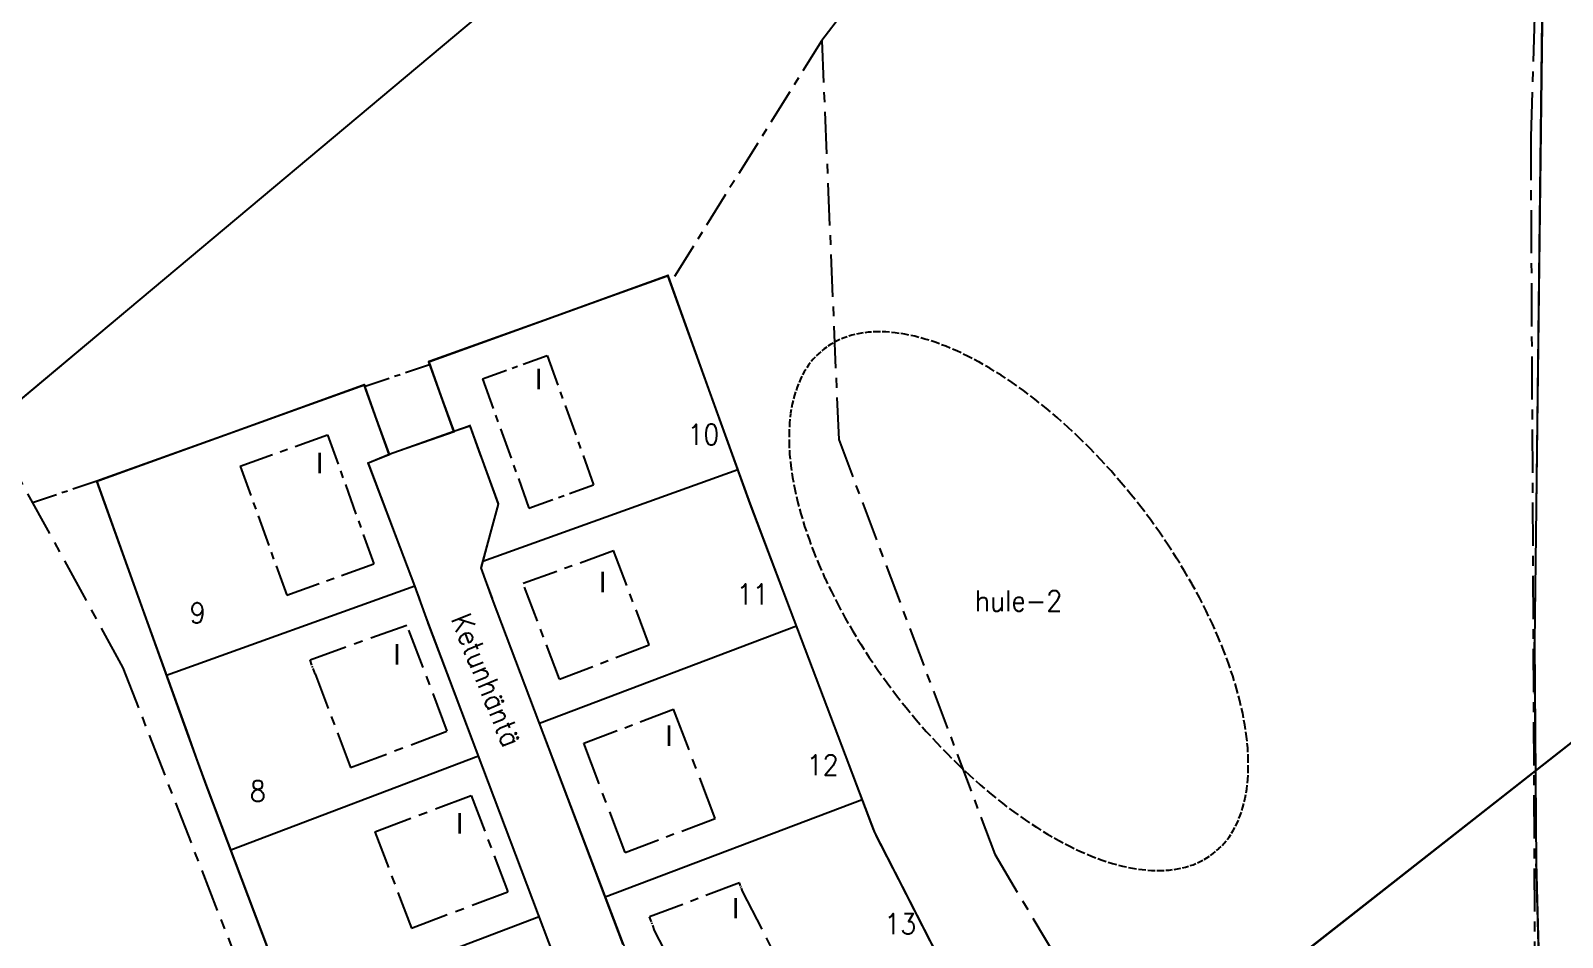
# Model space of a CAD drawing. Header units: metres. Extents: x 25522641 to 25524241, y 6685102 to 6686476.
# Drawn here: x 25523242.1 to 25523465.1, y 6685825.1 to 6685957.1 of the extents above; entities that cross this region are included whole.
import ezdxf

# ---------------------------------------------------------------- set-up
doc = ezdxf.new("R2010")
doc.units = ezdxf.units.M
for name, pattern in [('CENTER', [11, 6.5, -1.5, 1.5, -1.5]), ('DASHED', [7.5, 5, -2.5]), ('DIVIDE2', [6.25, 2.5, -1.25, 0, -1.25, 0, -1.25])]:
    doc.linetypes.add(name, pattern=pattern)
for name, color, linetype in [('D-ALUE-REUNAVIIVA', 7, 'Continuous'), ('D-RAJA-ALUE-KORTTELI', 7, 'Continuous'), ('D-RAJA-K-MAARAYS-R-ALA', 7, 'Continuous'), ('D-RAJA-TONTTI', 7, 'Continuous'), ('D-TEKSTI-025', 7, 'Continuous'), ('D-VARITYS-ALUE_M', 7, 'Continuous'), ('D-VARITYS-ALUE_R', 7, 'Continuous'), ('D-VARITYS-ALUE_V', 7, 'Continuous')]:
    doc.layers.add(name, color=color, linetype=linetype)
doc.layers.get('0').off()
doc.styles.add('ROMANS', font='ROMANS.shx', dxfattribs={"width": 0.9})
doc.styles.get("Standard").update_dxf_attribs({"font": 'arial.ttf'})

# ---------------------------------------------------------------- blocks, each defined once
blk = doc.blocks.new('0320000')
at = {"color": 0, "linetype": 'Continuous'}
blk.add_lwpolyline([(0, 0, 0.226827), (3, 3), (4, 0), (5, 3), (6, 0), (7, 3, 0.226827), (10, 0)], format="xyb", dxfattribs=at)
blk = doc.blocks.new('8031308335775')
at = {"color": 3, "linetype": 'Continuous', "xscale": 0.001000261808499225, "yscale": 0.001, "zscale": 0.001000261808499225, "rotation": 219.962830192358}
for p in [(0, 0), (-7.67, -6.42), (-15.33, -12.85), (-23, -19.27), (-30.67, -25.7), (-38.33, -32.12), (-46, -38.55), (-53.67, -44.97), (-61.33, -51.4), (-69, -57.82), (-76.67, -64.25), (-84.33, -70.67), (-92, -77.1), (-99.67, -83.52), (-107.33, -89.94), (-115, -96.37), (-122.67, -102.79), (-130.33, -109.22), (-138, -115.64), (-145.67, -122.07)]:
    blk.add_blockref('0320000', p, dxfattribs=at)
blk = doc.blocks.new('8031308335967')
at = {"color": 3, "linetype": 'Continuous', "xscale": 0.001087966111667758, "yscale": 0.001, "zscale": 0.001087966111667758, "rotation": 110.7452579852032}
for p in [(-15.41, 40.7), (-11.56, 30.52), (-7.71, 20.35), (-3.85, 10.17), (0, 0)]:
    blk.add_blockref('0320000', p, dxfattribs=at)
blk = doc.blocks.new('8031308335977')
at = {"color": 3, "linetype": 'Continuous', "xscale": 0.0008082964344804759, "yscale": 0.001, "zscale": 0.0008082964344804759, "rotation": 109.7958416890111}
blk.add_blockref('0320000', (0, 0), dxfattribs=at)
blk = doc.blocks.new('8031308335988')
at = {"color": 3, "linetype": 'Continuous', "xscale": 0.0009726490576973079, "yscale": 0.001, "zscale": 0.0009726490576973079, "rotation": 109.7958400050742}
for p in [(-9.88, 27.46), (-6.59, 18.3), (-3.29, 9.15), (0, 0)]:
    blk.add_blockref('0320000', p, dxfattribs=at)
blk = doc.blocks.new('8031308335999')
at = {"color": 3, "linetype": 'Continuous', "xscale": 0.001034574804560467, "yscale": 0.001, "zscale": 0.001034574804560467, "rotation": 19.79583801568025}
for p in [(29.2, 10.51), (19.47, 7.01), (9.73, 3.5), (0, 0)]:
    blk.add_blockref('0320000', p, dxfattribs=at)
blk = doc.blocks.new('8031308340010')
at = {"color": 3, "linetype": 'Continuous', "xscale": 0.001076103736775978, "yscale": 0.001, "zscale": 0.001076103736775978, "rotation": 289.7958378434781}
blk.add_blockref('0320000', (0, 0), dxfattribs=at)
blk = doc.blocks.new('8031308340019')
at = {"color": 3, "linetype": 'Continuous', "xscale": 0.000999939268125997, "yscale": 0.001, "zscale": 0.000999939268125997, "rotation": 19.50064553154056}
blk.add_blockref('0320000', (0, 0), dxfattribs=at)
blk = doc.blocks.new('8031308340028')
at = {"color": 3, "linetype": 'Continuous', "xscale": 0.001081255469202586, "yscale": 0.001, "zscale": 0.001081255469202586, "rotation": 109.7958375418414}
blk.add_blockref('0320000', (0, 0), dxfattribs=at)
blk = doc.blocks.new('8031308340039')
at = {"color": 3, "linetype": 'Continuous', "xscale": 0.000924931524762184, "yscale": 0.001, "zscale": 0.000924931524762184, "rotation": 19.79583664595298}
for p in [(26.11, 9.4), (17.41, 6.26), (8.7, 3.13), (0, 0)]:
    blk.add_blockref('0320000', p, dxfattribs=at)
blk = doc.blocks.new('8031308340052')
at = {"color": 3, "linetype": 'Continuous', "xscale": 0.000883195220160278, "yscale": 0.001, "zscale": 0.000883195220160278, "rotation": 289.7958374048393}
for p in [(0, 0), (2.99, -8.31), (5.98, -16.62), (8.97, -24.93)]:
    blk.add_blockref('0320000', p, dxfattribs=at)
blk = doc.blocks.new('8031308340065')
at = {"color": 3, "linetype": 'Continuous', "xscale": 0.001023576564178393, "yscale": 0.001, "zscale": 0.001023576564178393, "rotation": 290.7452545607102}
for p in [(0, 0), (3.63, -9.57), (7.25, -19.14), (10.88, -28.72), (14.5, -38.29)]:
    blk.add_blockref('0320000', p, dxfattribs=at)
blk = doc.blocks.new('8031308340077')
at = {"color": 3, "linetype": 'Continuous', "xscale": 0.00093468958239622, "yscale": 0.001, "zscale": 0.00093468958239622, "rotation": 297.1681202156844}
for p in [(0, 0), (4.27, -8.32), (8.54, -16.63), (12.8, -24.95), (17.07, -33.26), (21.34, -41.58)]:
    blk.add_blockref('0320000', p, dxfattribs=at)
blk = doc.blocks.new('8031308340175')
at = {"color": 3, "linetype": 'Continuous', "xscale": 0.001013117083544443, "yscale": 0.001, "zscale": 0.001013117083544443, "rotation": 91.5468371384376}
for p in [(-1.91, 70.89), (-1.64, 60.76), (-1.37, 50.64), (-1.09, 40.51), (-0.82, 30.38), (-0.55, 20.25), (-0.27, 10.13), (0, 0)]:
    blk.add_blockref('0320000', p, dxfattribs=at)
blk = doc.blocks.new('8031308340185')
at = {"color": 3, "linetype": 'Continuous', "xscale": 0.001077142866752834, "yscale": 0.001, "zscale": 0.001077142866752834, "rotation": 90.45800159848437}
for p in [(-0.17, 21.54), (-0.09, 10.77), (0, 0)]:
    blk.add_blockref('0320000', p, dxfattribs=at)
blk = doc.blocks.new('8031308340203')
at = {"color": 3, "linetype": 'Continuous', "xscale": 0.000950928940069975, "yscale": 0.001, "zscale": 0.000950928940069975, "rotation": 89.29461511012519}
for p in [(1.05, 85.58), (0.94, 76.07), (0.82, 66.56), (0.7, 57.05), (0.59, 47.54), (0.47, 38.03), (0.35, 28.53), (0.23, 19.02), (0.12, 9.51), (0, 0)]:
    blk.add_blockref('0320000', p, dxfattribs=at)

msp = doc.modelspace()

# ---------------------------------------------------------------- linework, layer by layer
at = {"layer": 'D-RAJA-ALUE-KORTTELI', "color": 7, "linetype": 'Continuous'}
for p, q in [((25523189.54, 6685860.62), (25523342.87, 6685989.11)), ((25523462.2, 6685963.2), (25523461.03, 6685868.11)), ((25523300.06, 6685908.94), (25523334.87, 6685921.47)), ((25523346.84, 6685888.23), (25523334.87, 6685921.47)), ((25523303.72, 6685898.77), (25523300.06, 6685908.94)), ((25523251.72, 6685891.54), (25523290.65, 6685905.56)), ((25523294.3, 6685895.43), (25523290.65, 6685905.56)), ((25523306.08, 6685899.62), (25523303.72, 6685898.77)), ((25523310.19, 6685888.19), (25523306.08, 6685899.62)), ((25523303.72, 6685898.77), (25523294.3, 6685895.43)), ((25523291.21, 6685894.22), (25523294.3, 6685895.43)), ((25523298.03, 6685876.33), (25523291.21, 6685894.22)), ((25523264.89, 6685854.94), (25523251.72, 6685891.54)), ((25523307.67, 6685878.94), (25523310.19, 6685888.19)), ((25523364.97, 6685840.37), (25523346.84, 6685888.23)), ((25523309.32, 6685874.38), (25523307.67, 6685878.94)), ((25523299.94, 6685870.91), (25523298.03, 6685876.33)), ((25523328.36, 6685824.11), (25523309.32, 6685874.38)), ((25523319.2, 6685820.04), (25523299.94, 6685870.91)), ((25523461.03, 6685868.11), (25523461.29, 6685835.8)), ((25523267.63, 6685847.33), (25523264.89, 6685854.94)), ((25523286.9, 6685796.46), (25523267.63, 6685847.33)), ((25523390.57, 6685790.48), (25523364.97, 6685840.37)), ((25523461.29, 6685835.8), (25523463.47, 6685754.78))]:
    msp.add_line(p, q, dxfattribs=at)
at = {"layer": 'D-RAJA-K-MAARAYS-R-ALA', "color": 2, "linetype": 'CENTER', "ltscale": 0.999961}
msp.add_line((25523460.53, 6685941.67), (25523464.75, 6686069.09), dxfattribs=at)
at = {"layer": 'D-RAJA-K-MAARAYS-R-ALA', "color": 2, "linetype": 'CENTER', "ltscale": 0.775816}
msp.add_line((25523376.05, 6685979.93), (25523357.27, 6685955.72), dxfattribs=at)
at = {"layer": 'D-RAJA-K-MAARAYS-R-ALA', "color": 2, "linetype": 'CENTER', "ltscale": 0.802009}
msp.add_line((25523357.27, 6685955.72), (25523335.84, 6685921.35), dxfattribs=at)
at = {"layer": 'D-RAJA-K-MAARAYS-R-ALA', "color": 2, "linetype": 'CENTER', "ltscale": 0.94603}
msp.add_line((25523357.27, 6685955.72), (25523359.73, 6685897.59), dxfattribs=at)
at = {"layer": 'D-RAJA-K-MAARAYS-R-ALA', "color": 2, "linetype": 'CENTER', "ltscale": 0.968209}
msp.add_line((25523461.19, 6685807.57), (25523460.53, 6685941.67), dxfattribs=at)
at = {"layer": 'D-RAJA-K-MAARAYS-R-ALA', "color": 2, "linetype": 'DASHED', "ltscale": 0.094902}
msp.add_line((25523362.8, 6685913.05), (25523361.64, 6685912.79), dxfattribs=at)
at = {"layer": 'D-RAJA-K-MAARAYS-R-ALA', "color": 2, "linetype": 'DASHED', "ltscale": 0.097948}
msp.add_line((25523364.01, 6685913.22), (25523362.8, 6685913.05), dxfattribs=at)
at = {"layer": 'D-RAJA-K-MAARAYS-R-ALA', "color": 2, "linetype": 'DASHED', "ltscale": 0.101427}
msp.add_line((25523365.28, 6685913.29), (25523364.01, 6685913.22), dxfattribs=at)
at = {"layer": 'D-RAJA-K-MAARAYS-R-ALA', "color": 2, "linetype": 'DASHED', "ltscale": 0.10525}
msp.add_line((25523366.59, 6685913.27), (25523365.28, 6685913.29), dxfattribs=at)
at = {"layer": 'D-RAJA-K-MAARAYS-R-ALA', "color": 2, "linetype": 'DASHED', "ltscale": 0.109346}
msp.add_line((25523367.95, 6685913.15), (25523366.59, 6685913.27), dxfattribs=at)
at = {"layer": 'D-RAJA-K-MAARAYS-R-ALA', "color": 2, "linetype": 'DASHED', "ltscale": 0.113657}
msp.add_line((25523369.36, 6685912.94), (25523367.95, 6685913.15), dxfattribs=at)
at = {"layer": 'D-RAJA-K-MAARAYS-R-ALA', "color": 2, "linetype": 'DASHED', "ltscale": 0.088274}
msp.add_line((25523357.62, 6685910.82), (25523356.78, 6685910.1), dxfattribs=at)
at = {"layer": 'D-RAJA-K-MAARAYS-R-ALA', "color": 2, "linetype": 'DASHED', "ltscale": 0.088295}
msp.add_line((25523358.53, 6685911.45), (25523357.62, 6685910.82), dxfattribs=at)
at = {"layer": 'D-RAJA-K-MAARAYS-R-ALA', "color": 2, "linetype": 'DASHED', "ltscale": 0.089013}
msp.add_line((25523359.5, 6685911.98), (25523358.53, 6685911.45), dxfattribs=at)
at = {"layer": 'D-RAJA-K-MAARAYS-R-ALA', "color": 2, "linetype": 'DASHED', "ltscale": 0.090382}
msp.add_line((25523360.54, 6685912.43), (25523359.5, 6685911.98), dxfattribs=at)
at = {"layer": 'D-RAJA-K-MAARAYS-R-ALA', "color": 2, "linetype": 'DASHED', "ltscale": 0.092363}
msp.add_line((25523361.64, 6685912.79), (25523360.54, 6685912.43), dxfattribs=at)
at = {"layer": 'D-RAJA-K-MAARAYS-R-ALA', "color": 2, "linetype": 'DASHED', "ltscale": 0.118133}
msp.add_line((25523370.8, 6685912.64), (25523369.36, 6685912.94), dxfattribs=at)
at = {"layer": 'D-RAJA-K-MAARAYS-R-ALA', "color": 2, "linetype": 'DASHED', "ltscale": 0.122712}
msp.add_line((25523372.29, 6685912.24), (25523370.8, 6685912.64), dxfattribs=at)
at = {"layer": 'D-RAJA-K-MAARAYS-R-ALA', "color": 2, "linetype": 'DASHED', "ltscale": 0.127313}
msp.add_line((25523373.8, 6685911.76), (25523372.29, 6685912.24), dxfattribs=at)
at = {"layer": 'D-RAJA-K-MAARAYS-R-ALA', "color": 2, "linetype": 'DASHED', "ltscale": 0.1319}
msp.add_line((25523375.34, 6685911.18), (25523373.8, 6685911.76), dxfattribs=at)
at = {"layer": 'D-RAJA-K-MAARAYS-R-ALA', "color": 2, "linetype": 'DASHED', "ltscale": 0.136441}
msp.add_line((25523376.91, 6685910.51), (25523375.34, 6685911.18), dxfattribs=at)
at = {"layer": 'D-RAJA-K-MAARAYS-R-ALA', "color": 2, "linetype": 'CENTER', "ltscale": 0.571386}
for p, q in [((25523307.87, 6685906.44), (25523317.28, 6685909.83)), ((25523314.64, 6685887.62), (25523324.05, 6685891.01))]:
    msp.add_line(p, q, dxfattribs=at)
at = {"layer": 'D-RAJA-K-MAARAYS-R-ALA', "color": 2, "linetype": 'CENTER', "ltscale": 0.701702}
for p, q in [((25523317.28, 6685909.83), (25523324.05, 6685891.01)), ((25523307.87, 6685906.44), (25523314.64, 6685887.62)), ((25523285.29, 6685898.31), (25523292.06, 6685879.5)), ((25523272.59, 6685893.74), (25523279.36, 6685874.93))]:
    msp.add_line(p, q, dxfattribs=at)
at = {"layer": 'D-RAJA-K-MAARAYS-R-ALA', "color": 2, "linetype": 'DASHED', "ltscale": 0.09039}
msp.add_line((25523356.02, 6685909.3), (25523355.32, 6685908.41), dxfattribs=at)
at = {"layer": 'D-RAJA-K-MAARAYS-R-ALA', "color": 2, "linetype": 'DASHED', "ltscale": 0.089044}
msp.add_line((25523356.78, 6685910.1), (25523356.02, 6685909.3), dxfattribs=at)
at = {"layer": 'D-RAJA-K-MAARAYS-R-ALA', "color": 2, "linetype": 'DASHED', "ltscale": 0.14091}
msp.add_line((25523378.5, 6685909.75), (25523376.91, 6685910.51), dxfattribs=at)
at = {"layer": 'D-RAJA-K-MAARAYS-R-ALA', "color": 2, "linetype": 'DASHED', "ltscale": 0.145283}
msp.add_line((25523380.11, 6685908.91), (25523378.5, 6685909.75), dxfattribs=at)
at = {"layer": 'D-RAJA-K-MAARAYS-R-ALA', "color": 2, "linetype": 'DASHED', "ltscale": 0.149507}
msp.add_line((25523381.74, 6685907.98), (25523380.11, 6685908.91), dxfattribs=at)
at = {"layer": 'D-RAJA-K-MAARAYS-R-ALA', "color": 2, "linetype": 'CENTER', "ltscale": 0.563538}
for p, q in [((25523300.15, 6685908.48), (25523290.8, 6685905.33)), ((25523251.72, 6685891.54), (25523242.37, 6685888.4))]:
    msp.add_line(p, q, dxfattribs=at)
at = {"layer": 'D-RAJA-K-MAARAYS-R-ALA', "color": 2, "linetype": 'DASHED', "ltscale": 0.097953}
msp.add_line((25523354.15, 6685906.38), (25523353.68, 6685905.25), dxfattribs=at)
at = {"layer": 'D-RAJA-K-MAARAYS-R-ALA', "color": 2, "linetype": 'DASHED', "ltscale": 0.09491}
msp.add_line((25523354.7, 6685907.44), (25523354.15, 6685906.38), dxfattribs=at)
at = {"layer": 'D-RAJA-K-MAARAYS-R-ALA', "color": 2, "linetype": 'DASHED', "ltscale": 0.092339}
msp.add_line((25523355.32, 6685908.41), (25523354.7, 6685907.44), dxfattribs=at)
at = {"layer": 'D-RAJA-K-MAARAYS-R-ALA', "color": 2, "linetype": 'DASHED', "ltscale": 0.153538}
msp.add_line((25523383.37, 6685906.98), (25523381.74, 6685907.98), dxfattribs=at)
at = {"layer": 'D-RAJA-K-MAARAYS-R-ALA', "color": 2, "linetype": 'DASHED', "ltscale": 0.157359}
msp.add_line((25523385.01, 6685905.89), (25523383.37, 6685906.98), dxfattribs=at)
at = {"layer": 'D-RAJA-K-MAARAYS-R-ALA', "color": 2, "linetype": 'DASHED', "ltscale": 0.101415}
msp.add_line((25523353.68, 6685905.25), (25523353.28, 6685904.05), dxfattribs=at)
at = {"layer": 'D-RAJA-K-MAARAYS-R-ALA', "color": 2, "linetype": 'DASHED', "ltscale": 0.16096}
msp.add_line((25523386.65, 6685904.73), (25523385.01, 6685905.89), dxfattribs=at)
at = {"layer": 'D-RAJA-K-MAARAYS-R-ALA', "color": 2, "linetype": 'DASHED', "ltscale": 0.164329}
msp.add_line((25523388.29, 6685903.49), (25523386.65, 6685904.73), dxfattribs=at)
at = {"layer": 'D-RAJA-K-MAARAYS-R-ALA', "color": 2, "linetype": 'DASHED', "ltscale": 0.109354}
msp.add_line((25523352.97, 6685902.77), (25523352.73, 6685901.42), dxfattribs=at)
at = {"layer": 'D-RAJA-K-MAARAYS-R-ALA', "color": 2, "linetype": 'DASHED', "ltscale": 0.105249}
msp.add_line((25523353.28, 6685904.05), (25523352.97, 6685902.77), dxfattribs=at)
at = {"layer": 'D-RAJA-K-MAARAYS-R-ALA', "color": 2, "linetype": 'DASHED', "ltscale": 0.167468}
msp.add_line((25523389.92, 6685902.18), (25523388.29, 6685903.49), dxfattribs=at)
at = {"layer": 'D-RAJA-K-MAARAYS-R-ALA', "color": 2, "linetype": 'DASHED', "ltscale": 0.170337}
msp.add_line((25523391.55, 6685900.8), (25523389.92, 6685902.18), dxfattribs=at)
at = {"layer": 'D-RAJA-K-MAARAYS-R-ALA', "color": 2, "linetype": 'DASHED'}
msp.add_line((25523310.19, 6685888.19), (25523306.08, 6685899.62), dxfattribs=at)
at = {"layer": 'D-RAJA-K-MAARAYS-R-ALA', "color": 2, "linetype": 'DASHED', "ltscale": 0.118148}
msp.add_line((25523352.58, 6685900.01), (25523352.5, 6685898.54), dxfattribs=at)
at = {"layer": 'D-RAJA-K-MAARAYS-R-ALA', "color": 2, "linetype": 'DASHED', "ltscale": 0.113672}
msp.add_line((25523352.73, 6685901.42), (25523352.58, 6685900.01), dxfattribs=at)
at = {"layer": 'D-RAJA-K-MAARAYS-R-ALA', "color": 2, "linetype": 'DASHED', "ltscale": 0.172906}
msp.add_line((25523393.16, 6685899.36), (25523391.55, 6685900.8), dxfattribs=at)
at = {"layer": 'D-RAJA-K-MAARAYS-R-ALA', "color": 2, "linetype": 'CENTER', "ltscale": 1.013482}
msp.add_line((25523236.29, 6685899.49), (25523255.52, 6685864.38), dxfattribs=at)
at = {"layer": 'D-RAJA-K-MAARAYS-R-ALA', "color": 2, "linetype": 'CENTER', "ltscale": 0.771372}
msp.add_line((25523272.59, 6685893.74), (25523285.29, 6685898.31), dxfattribs=at)
at = {"layer": 'D-RAJA-K-MAARAYS-R-ALA', "color": 2, "linetype": 'DASHED', "ltscale": 0.122706}
msp.add_line((25523352.5, 6685898.54), (25523352.51, 6685897), dxfattribs=at)
at = {"layer": 'D-RAJA-K-MAARAYS-R-ALA', "color": 2, "linetype": 'CENTER', "ltscale": 0.889597}
msp.add_line((25523359.73, 6685897.59), (25523382.46, 6685837.24), dxfattribs=at)
at = {"layer": 'D-RAJA-K-MAARAYS-R-ALA', "color": 2, "linetype": 'DASHED', "ltscale": 0.175169}
for p, q in [((25523394.75, 6685897.86), (25523393.16, 6685899.36)), ((25523412.24, 6685874.6), (25523411.19, 6685876.53))]:
    msp.add_line(p, q, dxfattribs=at)
at = {"layer": 'D-RAJA-K-MAARAYS-R-ALA', "color": 2, "linetype": 'DASHED', "ltscale": 0.177122}
msp.add_line((25523396.33, 6685896.3), (25523394.75, 6685897.86), dxfattribs=at)
at = {"layer": 'D-RAJA-K-MAARAYS-R-ALA', "color": 2, "linetype": 'DASHED', "ltscale": 0.127297}
msp.add_line((25523352.51, 6685897), (25523352.59, 6685895.41), dxfattribs=at)
at = {"layer": 'D-RAJA-K-MAARAYS-R-ALA', "color": 2, "linetype": 'DASHED', "ltscale": 0.131886}
msp.add_line((25523352.59, 6685895.41), (25523352.76, 6685893.77), dxfattribs=at)
at = {"layer": 'D-RAJA-K-MAARAYS-R-ALA', "color": 2, "linetype": 'DASHED', "ltscale": 0.178765}
msp.add_line((25523397.87, 6685894.69), (25523396.33, 6685896.3), dxfattribs=at)
at = {"layer": 'D-RAJA-K-MAARAYS-R-ALA', "color": 2, "linetype": 'DASHED', "ltscale": 0.136445}
msp.add_line((25523352.76, 6685893.77), (25523353, 6685892.09), dxfattribs=at)
at = {"layer": 'D-RAJA-K-MAARAYS-R-ALA', "color": 2, "linetype": 'DASHED', "ltscale": 0.180101}
msp.add_line((25523399.39, 6685893.03), (25523397.87, 6685894.69), dxfattribs=at)
at = {"layer": 'D-RAJA-K-MAARAYS-R-ALA', "color": 2, "linetype": 'DASHED', "ltscale": 0.181107}
msp.add_line((25523400.88, 6685891.32), (25523399.39, 6685893.03), dxfattribs=at)
at = {"layer": 'D-RAJA-K-MAARAYS-R-ALA', "color": 2, "linetype": 'DASHED', "ltscale": 0.140938}
msp.add_line((25523353, 6685892.09), (25523353.33, 6685890.36), dxfattribs=at)
at = {"layer": 'D-RAJA-K-MAARAYS-R-ALA', "color": 2, "linetype": 'DASHED', "ltscale": 0.18178}
msp.add_line((25523402.33, 6685889.57), (25523400.88, 6685891.32), dxfattribs=at)
at = {"layer": 'D-RAJA-K-MAARAYS-R-ALA', "color": 2, "linetype": 'DASHED', "ltscale": 0.145301}
msp.add_line((25523353.33, 6685890.36), (25523353.73, 6685888.58), dxfattribs=at)
at = {"layer": 'D-RAJA-K-MAARAYS-R-ALA', "color": 2, "linetype": 'DASHED', "ltscale": 0.149499}
msp.add_line((25523353.73, 6685888.58), (25523354.22, 6685886.78), dxfattribs=at)
at = {"layer": 'D-RAJA-K-MAARAYS-R-ALA', "color": 2, "linetype": 'DASHED', "ltscale": 0.182117}
msp.add_line((25523403.74, 6685887.79), (25523402.33, 6685889.57), dxfattribs=at)
at = {"layer": 'D-RAJA-K-MAARAYS-R-ALA', "color": 2, "linetype": 'DASHED', "ltscale": 0.153516}
msp.add_line((25523354.22, 6685886.78), (25523354.77, 6685884.94), dxfattribs=at)
at = {"layer": 'D-RAJA-K-MAARAYS-R-ALA', "color": 2, "linetype": 'DASHED', "ltscale": 0.182118}
msp.add_line((25523405.11, 6685885.97), (25523403.74, 6685887.79), dxfattribs=at)
at = {"layer": 'D-RAJA-K-MAARAYS-R-ALA', "color": 2, "linetype": 'DASHED', "ltscale": 0.157338}
msp.add_line((25523354.77, 6685884.94), (25523355.41, 6685883.08), dxfattribs=at)
at = {"layer": 'D-RAJA-K-MAARAYS-R-ALA', "color": 2, "linetype": 'DASHED', "ltscale": 0.18177}
msp.add_line((25523406.43, 6685884.12), (25523405.11, 6685885.97), dxfattribs=at)
at = {"layer": 'D-RAJA-K-MAARAYS-R-ALA', "color": 2, "linetype": 'DASHED', "ltscale": 0.181093}
msp.add_line((25523407.7, 6685882.25), (25523406.43, 6685884.12), dxfattribs=at)
at = {"layer": 'D-RAJA-K-MAARAYS-R-ALA', "color": 2, "linetype": 'DASHED', "ltscale": 0.160959}
msp.add_line((25523355.41, 6685883.08), (25523356.11, 6685881.2), dxfattribs=at)
at = {"layer": 'D-RAJA-K-MAARAYS-R-ALA', "color": 2, "linetype": 'DASHED', "ltscale": 0.180094}
msp.add_line((25523408.92, 6685880.35), (25523407.7, 6685882.25), dxfattribs=at)
at = {"layer": 'D-RAJA-K-MAARAYS-R-ALA', "color": 2, "linetype": 'CENTER', "ltscale": 0.799463}
msp.add_line((25523313.8, 6685876.69), (25523326.96, 6685881.43), dxfattribs=at)
at = {"layer": 'D-RAJA-K-MAARAYS-R-ALA', "color": 2, "linetype": 'CENTER', "ltscale": 0.839245}
msp.add_line((25523332.16, 6685867.7), (25523326.96, 6685881.43), dxfattribs=at)
at = {"layer": 'D-RAJA-K-MAARAYS-R-ALA', "color": 2, "linetype": 'DASHED', "ltscale": 0.16436}
msp.add_line((25523356.11, 6685881.2), (25523356.89, 6685879.3), dxfattribs=at)
at = {"layer": 'D-RAJA-K-MAARAYS-R-ALA', "color": 2, "linetype": 'DASHED', "ltscale": 0.178774}
msp.add_line((25523410.08, 6685878.45), (25523408.92, 6685880.35), dxfattribs=at)
at = {"layer": 'D-RAJA-K-MAARAYS-R-ALA', "color": 2, "linetype": 'CENTER', "ltscale": 0.771371}
msp.add_line((25523279.36, 6685874.93), (25523292.06, 6685879.5), dxfattribs=at)
at = {"layer": 'D-RAJA-K-MAARAYS-R-ALA', "color": 2, "linetype": 'DASHED', "ltscale": 0.167489}
msp.add_line((25523356.89, 6685879.3), (25523357.74, 6685877.38), dxfattribs=at)
at = {"layer": 'D-RAJA-K-MAARAYS-R-ALA', "color": 2, "linetype": 'DASHED', "ltscale": 0.170334}
msp.add_line((25523357.74, 6685877.38), (25523358.66, 6685875.46), dxfattribs=at)
at = {"layer": 'D-RAJA-K-MAARAYS-R-ALA', "color": 2, "linetype": 'DASHED', "ltscale": 0.177135}
msp.add_line((25523411.19, 6685876.53), (25523410.08, 6685878.45), dxfattribs=at)
at = {"layer": 'D-RAJA-K-MAARAYS-R-ALA', "color": 2, "linetype": 'CENTER', "ltscale": 0.817047}
msp.add_line((25523319.07, 6685862.74), (25523314.01, 6685876.11), dxfattribs=at)
at = {"layer": 'D-RAJA-K-MAARAYS-R-ALA', "color": 2, "linetype": 'DASHED', "ltscale": 0.172889}
msp.add_line((25523358.66, 6685875.46), (25523359.64, 6685873.53), dxfattribs=at)
at = {"layer": 'D-RAJA-K-MAARAYS-R-ALA', "color": 2, "linetype": 'DASHED', "ltscale": 0.175149}
msp.add_line((25523359.64, 6685873.53), (25523360.68, 6685871.61), dxfattribs=at)
at = {"layer": 'D-RAJA-K-MAARAYS-R-ALA', "color": 2, "linetype": 'DASHED', "ltscale": 0.172879}
msp.add_line((25523413.22, 6685872.68), (25523412.24, 6685874.6), dxfattribs=at)
at = {"layer": 'D-RAJA-K-MAARAYS-R-ALA', "color": 2, "linetype": 'DASHED', "ltscale": 0.17712}
msp.add_line((25523360.68, 6685871.61), (25523361.79, 6685869.69), dxfattribs=at)
at = {"layer": 'D-RAJA-K-MAARAYS-R-ALA', "color": 2, "linetype": 'DASHED', "ltscale": 0.170308}
msp.add_line((25523414.14, 6685870.76), (25523413.22, 6685872.68), dxfattribs=at)
at = {"layer": 'D-RAJA-K-MAARAYS-R-ALA', "color": 2, "linetype": 'DASHED', "ltscale": 0.167464}
msp.add_line((25523414.98, 6685868.84), (25523414.14, 6685870.76), dxfattribs=at)
at = {"layer": 'D-RAJA-K-MAARAYS-R-ALA', "color": 2, "linetype": 'CENTER', "ltscale": 0.856202}
msp.add_line((25523282.76, 6685865.52), (25523296.86, 6685870.6), dxfattribs=at)
at = {"layer": 'D-RAJA-K-MAARAYS-R-ALA', "color": 2, "linetype": 'CENTER', "ltscale": 0.899645}
msp.add_line((25523297.12, 6685869.87), (25523302.7, 6685855.15), dxfattribs=at)
at = {"layer": 'D-RAJA-K-MAARAYS-R-ALA', "color": 2, "linetype": 'DASHED', "ltscale": 0.178779}
msp.add_line((25523361.79, 6685869.69), (25523362.95, 6685867.79), dxfattribs=at)
at = {"layer": 'D-RAJA-K-MAARAYS-R-ALA', "color": 2, "linetype": 'DASHED', "ltscale": 0.164351}
msp.add_line((25523415.76, 6685866.94), (25523414.98, 6685868.84), dxfattribs=at)
at = {"layer": 'D-RAJA-K-MAARAYS-R-ALA', "color": 2, "linetype": 'CENTER', "ltscale": 0.799941}
for p, q in [((25523319.07, 6685862.74), (25523332.16, 6685867.7)), ((25523322.61, 6685853.39), (25523335.7, 6685858.34)), ((25523328.64, 6685837.49), (25523341.73, 6685842.44)), ((25523332.18, 6685828.14), (25523345.27, 6685833.09))]:
    msp.add_line(p, q, dxfattribs=at)
at = {"layer": 'D-RAJA-K-MAARAYS-R-ALA', "color": 2, "linetype": 'DASHED', "ltscale": 0.18011}
msp.add_line((25523362.95, 6685867.79), (25523364.17, 6685865.89), dxfattribs=at)
at = {"layer": 'D-RAJA-K-MAARAYS-R-ALA', "color": 2, "linetype": 'DASHED', "ltscale": 0.160978}
msp.add_line((25523416.47, 6685865.06), (25523415.76, 6685866.94), dxfattribs=at)
at = {"layer": 'D-RAJA-K-MAARAYS-R-ALA', "color": 2, "linetype": 'CENTER', "ltscale": 0.959441}
msp.add_line((25523255.52, 6685864.38), (25523299.86, 6685750.37), dxfattribs=at)
at = {"layer": 'D-RAJA-K-MAARAYS-R-ALA', "color": 2, "linetype": 'CENTER', "ltscale": 0.122315}
msp.add_line((25523283.49, 6685863.51), (25523282.76, 6685865.52), dxfattribs=at)
at = {"layer": 'D-RAJA-K-MAARAYS-R-ALA', "color": 2, "linetype": 'DASHED', "ltscale": 0.181111}
msp.add_line((25523364.17, 6685865.89), (25523365.45, 6685864.02), dxfattribs=at)
at = {"layer": 'D-RAJA-K-MAARAYS-R-ALA', "color": 2, "linetype": 'DASHED', "ltscale": 0.181779}
msp.add_line((25523365.45, 6685864.02), (25523366.77, 6685862.17), dxfattribs=at)
at = {"layer": 'D-RAJA-K-MAARAYS-R-ALA', "color": 2, "linetype": 'DASHED', "ltscale": 0.157353}
msp.add_line((25523417.1, 6685863.2), (25523416.47, 6685865.06), dxfattribs=at)
at = {"layer": 'D-RAJA-K-MAARAYS-R-ALA', "color": 2, "linetype": 'CENTER', "ltscale": 0.835495}
msp.add_line((25523283.49, 6685863.51), (25523288.67, 6685849.84), dxfattribs=at)
at = {"layer": 'D-RAJA-K-MAARAYS-R-ALA', "color": 2, "linetype": 'DASHED', "ltscale": 0.182111}
msp.add_line((25523366.77, 6685862.17), (25523368.14, 6685860.35), dxfattribs=at)
at = {"layer": 'D-RAJA-K-MAARAYS-R-ALA', "color": 2, "linetype": 'DASHED', "ltscale": 0.153519}
msp.add_line((25523417.66, 6685861.36), (25523417.1, 6685863.2), dxfattribs=at)
at = {"layer": 'D-RAJA-K-MAARAYS-R-ALA', "color": 2, "linetype": 'DASHED', "ltscale": 0.182103}
msp.add_line((25523368.14, 6685860.35), (25523369.55, 6685858.57), dxfattribs=at)
at = {"layer": 'D-RAJA-K-MAARAYS-R-ALA', "color": 2, "linetype": 'DASHED', "ltscale": 0.149493}
msp.add_line((25523418.14, 6685859.55), (25523417.66, 6685861.36), dxfattribs=at)
at = {"layer": 'D-RAJA-K-MAARAYS-R-ALA', "color": 2, "linetype": 'DASHED', "ltscale": 0.145291}
msp.add_line((25523418.55, 6685857.78), (25523418.14, 6685859.55), dxfattribs=at)
at = {"layer": 'D-RAJA-K-MAARAYS-R-ALA', "color": 2, "linetype": 'CENTER', "ltscale": 0.971553}
for p, q in [((25523341.73, 6685842.44), (25523335.7, 6685858.34)), ((25523328.64, 6685837.49), (25523322.61, 6685853.39))]:
    msp.add_line(p, q, dxfattribs=at)
at = {"layer": 'D-RAJA-K-MAARAYS-R-ALA', "color": 2, "linetype": 'DASHED', "ltscale": 0.181767}
msp.add_line((25523369.55, 6685858.57), (25523371, 6685856.82), dxfattribs=at)
at = {"layer": 'D-RAJA-K-MAARAYS-R-ALA', "color": 2, "linetype": 'DASHED', "ltscale": 0.140928}
msp.add_line((25523418.87, 6685856.05), (25523418.55, 6685857.78), dxfattribs=at)
at = {"layer": 'D-RAJA-K-MAARAYS-R-ALA', "color": 2, "linetype": 'CENTER', "ltscale": 0.857079}
for p, q in [((25523288.67, 6685849.84), (25523302.7, 6685855.15)), ((25523292.21, 6685840.49), (25523306.24, 6685845.8)), ((25523306.24, 6685845.8), (25523311.55, 6685831.77)), ((25523292.21, 6685840.49), (25523297.53, 6685826.46)), ((25523297.53, 6685826.46), (25523311.55, 6685831.77))]:
    msp.add_line(p, q, dxfattribs=at)
at = {"layer": 'D-RAJA-K-MAARAYS-R-ALA', "color": 2, "linetype": 'DASHED', "ltscale": 0.181102}
msp.add_line((25523371, 6685856.82), (25523372.48, 6685855.11), dxfattribs=at)
at = {"layer": 'D-RAJA-K-MAARAYS-R-ALA', "color": 2, "linetype": 'DASHED', "ltscale": 0.180109}
msp.add_line((25523372.48, 6685855.11), (25523374, 6685853.45), dxfattribs=at)
at = {"layer": 'D-RAJA-K-MAARAYS-R-ALA', "color": 2, "linetype": 'DASHED', "ltscale": 0.136443}
msp.add_line((25523419.12, 6685854.37), (25523418.87, 6685856.05), dxfattribs=at)
at = {"layer": 'D-RAJA-K-MAARAYS-R-ALA', "color": 2, "linetype": 'DASHED', "ltscale": 0.178788}
msp.add_line((25523374, 6685853.45), (25523375.55, 6685851.84), dxfattribs=at)
at = {"layer": 'D-RAJA-K-MAARAYS-R-ALA', "color": 2, "linetype": 'DASHED', "ltscale": 0.131896}
msp.add_line((25523419.28, 6685852.72), (25523419.12, 6685854.37), dxfattribs=at)
at = {"layer": 'D-RAJA-K-MAARAYS-R-ALA', "color": 2, "linetype": 'DASHED', "ltscale": 0.177121}
msp.add_line((25523375.55, 6685851.84), (25523377.12, 6685850.28), dxfattribs=at)
at = {"layer": 'D-RAJA-K-MAARAYS-R-ALA', "color": 2, "linetype": 'DASHED', "ltscale": 0.127312}
msp.add_line((25523419.37, 6685851.14), (25523419.28, 6685852.72), dxfattribs=at)
at = {"layer": 'D-RAJA-K-MAARAYS-R-ALA', "color": 2, "linetype": 'DASHED', "ltscale": 0.122721}
msp.add_line((25523419.37, 6685849.6), (25523419.37, 6685851.14), dxfattribs=at)
at = {"layer": 'D-RAJA-K-MAARAYS-R-ALA', "color": 2, "linetype": 'DASHED', "ltscale": 0.175146}
msp.add_line((25523377.12, 6685850.28), (25523378.72, 6685848.78), dxfattribs=at)
at = {"layer": 'D-RAJA-K-MAARAYS-R-ALA', "color": 2, "linetype": 'DASHED', "ltscale": 0.172878}
msp.add_line((25523378.72, 6685848.78), (25523380.33, 6685847.34), dxfattribs=at)
at = {"layer": 'D-RAJA-K-MAARAYS-R-ALA', "color": 2, "linetype": 'DASHED', "ltscale": 0.118157}
msp.add_line((25523419.3, 6685848.13), (25523419.37, 6685849.6), dxfattribs=at)
at = {"layer": 'D-RAJA-K-MAARAYS-R-ALA', "color": 2, "linetype": 'DASHED', "ltscale": 0.170321}
msp.add_line((25523380.33, 6685847.34), (25523381.95, 6685845.96), dxfattribs=at)
at = {"layer": 'D-RAJA-K-MAARAYS-R-ALA', "color": 2, "linetype": 'DASHED', "ltscale": 0.109341}
msp.add_line((25523418.91, 6685845.37), (25523419.14, 6685846.71), dxfattribs=at)
at = {"layer": 'D-RAJA-K-MAARAYS-R-ALA', "color": 2, "linetype": 'DASHED', "ltscale": 0.113669}
msp.add_line((25523419.14, 6685846.71), (25523419.3, 6685848.13), dxfattribs=at)
at = {"layer": 'D-RAJA-K-MAARAYS-R-ALA', "color": 2, "linetype": 'DASHED', "ltscale": 0.167481}
msp.add_line((25523381.95, 6685845.96), (25523383.58, 6685844.65), dxfattribs=at)
at = {"layer": 'D-RAJA-K-MAARAYS-R-ALA', "color": 2, "linetype": 'DASHED', "ltscale": 0.164354}
msp.add_line((25523383.58, 6685844.65), (25523385.22, 6685843.41), dxfattribs=at)
at = {"layer": 'D-RAJA-K-MAARAYS-R-ALA', "color": 2, "linetype": 'DASHED', "ltscale": 0.101431}
msp.add_line((25523418.2, 6685842.89), (25523418.59, 6685844.09), dxfattribs=at)
at = {"layer": 'D-RAJA-K-MAARAYS-R-ALA', "color": 2, "linetype": 'DASHED', "ltscale": 0.105243}
msp.add_line((25523418.59, 6685844.09), (25523418.91, 6685845.37), dxfattribs=at)
at = {"layer": 'D-RAJA-K-MAARAYS-R-ALA', "color": 2, "linetype": 'DASHED', "ltscale": 0.160963}
msp.add_line((25523385.22, 6685843.41), (25523386.87, 6685842.25), dxfattribs=at)
at = {"layer": 'D-RAJA-K-MAARAYS-R-ALA', "color": 2, "linetype": 'DASHED', "ltscale": 0.157349}
msp.add_line((25523386.87, 6685842.25), (25523388.51, 6685841.16), dxfattribs=at)
at = {"layer": 'D-RAJA-K-MAARAYS-R-ALA', "color": 2, "linetype": 'DASHED', "ltscale": 0.09487}
msp.add_line((25523417.18, 6685840.7), (25523417.73, 6685841.76), dxfattribs=at)
at = {"layer": 'D-RAJA-K-MAARAYS-R-ALA', "color": 2, "linetype": 'DASHED', "ltscale": 0.097949}
msp.add_line((25523417.73, 6685841.76), (25523418.2, 6685842.89), dxfattribs=at)
at = {"layer": 'D-RAJA-K-MAARAYS-R-ALA', "color": 2, "linetype": 'DASHED', "ltscale": 0.153521}
msp.add_line((25523388.51, 6685841.16), (25523390.14, 6685840.15), dxfattribs=at)
at = {"layer": 'D-RAJA-K-MAARAYS-R-ALA', "color": 2, "linetype": 'DASHED', "ltscale": 0.149492}
msp.add_line((25523390.14, 6685840.15), (25523391.76, 6685839.23), dxfattribs=at)
at = {"layer": 'D-RAJA-K-MAARAYS-R-ALA', "color": 2, "linetype": 'DASHED', "ltscale": 0.090413}
msp.add_line((25523415.86, 6685838.84), (25523416.56, 6685839.73), dxfattribs=at)
at = {"layer": 'D-RAJA-K-MAARAYS-R-ALA', "color": 2, "linetype": 'DASHED', "ltscale": 0.092338}
msp.add_line((25523416.56, 6685839.73), (25523417.18, 6685840.7), dxfattribs=at)
at = {"layer": 'D-RAJA-K-MAARAYS-R-ALA', "color": 2, "linetype": 'CENTER', "ltscale": 0.986081}
msp.add_line((25523382.46, 6685837.24), (25523413.44, 6685785.1), dxfattribs=at)
at = {"layer": 'D-RAJA-K-MAARAYS-R-ALA', "color": 2, "linetype": 'DASHED', "ltscale": 0.145279}
msp.add_line((25523391.76, 6685839.23), (25523393.37, 6685838.39), dxfattribs=at)
at = {"layer": 'D-RAJA-K-MAARAYS-R-ALA', "color": 2, "linetype": 'DASHED', "ltscale": 0.14092}
msp.add_line((25523393.37, 6685838.39), (25523394.96, 6685837.63), dxfattribs=at)
at = {"layer": 'D-RAJA-K-MAARAYS-R-ALA', "color": 2, "linetype": 'DASHED', "ltscale": 0.136461}
msp.add_line((25523394.96, 6685837.63), (25523396.53, 6685836.96), dxfattribs=at)
at = {"layer": 'D-RAJA-K-MAARAYS-R-ALA', "color": 2, "linetype": 'DASHED', "ltscale": 0.088294}
msp.add_line((25523413.34, 6685836.69), (25523414.25, 6685837.32), dxfattribs=at)
at = {"layer": 'D-RAJA-K-MAARAYS-R-ALA', "color": 2, "linetype": 'DASHED', "ltscale": 0.088282}
msp.add_line((25523414.25, 6685837.32), (25523415.09, 6685838.04), dxfattribs=at)
at = {"layer": 'D-RAJA-K-MAARAYS-R-ALA', "color": 2, "linetype": 'DASHED', "ltscale": 0.089039}
msp.add_line((25523415.09, 6685838.04), (25523415.86, 6685838.84), dxfattribs=at)
at = {"layer": 'D-RAJA-K-MAARAYS-R-ALA', "color": 2, "linetype": 'DASHED', "ltscale": 0.131924}
msp.add_line((25523396.53, 6685836.96), (25523398.07, 6685836.38), dxfattribs=at)
at = {"layer": 'D-RAJA-K-MAARAYS-R-ALA', "color": 2, "linetype": 'DASHED', "ltscale": 0.127334}
msp.add_line((25523398.07, 6685836.38), (25523399.59, 6685835.89), dxfattribs=at)
at = {"layer": 'D-RAJA-K-MAARAYS-R-ALA', "color": 2, "linetype": 'DASHED', "ltscale": 0.122724}
msp.add_line((25523399.59, 6685835.89), (25523401.07, 6685835.5), dxfattribs=at)
at = {"layer": 'D-RAJA-K-MAARAYS-R-ALA', "color": 2, "linetype": 'DASHED', "ltscale": 0.118129}
msp.add_line((25523401.07, 6685835.5), (25523402.52, 6685835.2), dxfattribs=at)
at = {"layer": 'D-RAJA-K-MAARAYS-R-ALA', "color": 2, "linetype": 'DASHED', "ltscale": 0.113641}
msp.add_line((25523402.52, 6685835.2), (25523403.92, 6685834.99), dxfattribs=at)
at = {"layer": 'D-RAJA-K-MAARAYS-R-ALA', "color": 2, "linetype": 'DASHED', "ltscale": 0.109327}
msp.add_line((25523403.92, 6685834.99), (25523405.28, 6685834.87), dxfattribs=at)
at = {"layer": 'D-RAJA-K-MAARAYS-R-ALA', "color": 2, "linetype": 'DASHED', "ltscale": 0.097963}
msp.add_line((25523407.86, 6685834.92), (25523409.08, 6685835.09), dxfattribs=at)
at = {"layer": 'D-RAJA-K-MAARAYS-R-ALA', "color": 2, "linetype": 'DASHED', "ltscale": 0.094865}
msp.add_line((25523409.08, 6685835.09), (25523410.23, 6685835.35), dxfattribs=at)
at = {"layer": 'D-RAJA-K-MAARAYS-R-ALA', "color": 2, "linetype": 'DASHED', "ltscale": 0.092316}
msp.add_line((25523410.23, 6685835.35), (25523411.33, 6685835.71), dxfattribs=at)
at = {"layer": 'D-RAJA-K-MAARAYS-R-ALA', "color": 2, "linetype": 'DASHED', "ltscale": 0.090391}
msp.add_line((25523411.33, 6685835.71), (25523412.37, 6685836.15), dxfattribs=at)
at = {"layer": 'D-RAJA-K-MAARAYS-R-ALA', "color": 2, "linetype": 'DASHED', "ltscale": 0.089065}
msp.add_line((25523412.37, 6685836.15), (25523413.34, 6685836.69), dxfattribs=at)
at = {"layer": 'D-RAJA-K-MAARAYS-R-ALA', "color": 2, "linetype": 'CENTER', "ltscale": 0.077027}
msp.add_line((25523345.75, 6685831.83), (25523345.27, 6685833.09), dxfattribs=at)
at = {"layer": 'D-RAJA-K-MAARAYS-R-ALA', "color": 2, "linetype": 'DASHED', "ltscale": 0.105239}
msp.add_line((25523405.28, 6685834.87), (25523406.6, 6685834.85), dxfattribs=at)
at = {"layer": 'D-RAJA-K-MAARAYS-R-ALA', "color": 2, "linetype": 'DASHED', "ltscale": 0.101434}
msp.add_line((25523406.6, 6685834.85), (25523407.86, 6685834.92), dxfattribs=at)
at = {"layer": 'D-RAJA-K-MAARAYS-R-ALA', "color": 2, "linetype": 'CENTER', "ltscale": 0.951416}
msp.add_line((25523353.35, 6685817.02), (25523345.75, 6685831.83), dxfattribs=at)
at = {"layer": 'D-RAJA-K-MAARAYS-R-ALA', "color": 2, "linetype": 'CENTER', "ltscale": 0.121911}
msp.add_line((25523332.93, 6685826.14), (25523332.18, 6685828.14), dxfattribs=at)
at = {"layer": 'D-RAJA-K-MAARAYS-R-ALA', "color": 2, "linetype": 'CENTER', "ltscale": 0.9963}
msp.add_line((25523340.89, 6685810.63), (25523332.93, 6685826.14), dxfattribs=at)
at = {"layer": 'D-RAJA-TONTTI', "color": 2, "linetype": 'Continuous'}
for p, q in [((25523307.93, 6685879.9), (25523345.03, 6685893.25)), ((25523261.88, 6685863.32), (25523298.03, 6685876.33)), ((25523316.17, 6685856.29), (25523353.57, 6685870.46)), ((25523271.21, 6685837.88), (25523307.28, 6685851.54)), ((25523325.73, 6685831.04), (25523363.13, 6685845.21)), ((25523280.07, 6685814.5), (25523316.13, 6685828.16))]:
    msp.add_line(p, q, dxfattribs=at)
at = {"layer": 'D-VARITYS-ALUE_M', "color": 74, "linetype": 'DIVIDE2', "ltscale": 0.65}
msp.add_lwpolyline([(25523479.49, 6685832, 0.2, 0.333, 0), (25523592.76, 6685920.99, 0.2, 0.333, 0), (25523629.41, 6685896.61, 0.2, 0.333, 0), (25523652.75, 6685936.49, 0.2, 0.333, 0), (25523658.74, 6685952.7, 0.2, 0.333, 0), (25523665.23, 6685997.15, 0.2, 0.333, 0), (25523662.88, 6686008.81, 0.2, 0.333, 0), (25523606.26, 6685935.86, 0.2, 0.333, 0), (25523580.96, 6685943.36, 0.2, 0.333, 0), (25523427.29, 6685822.78, 0.2, 0.333, 0), (25523404.46, 6685815.79, 0.2, 0.333, 0), (25523426.65, 6685743.5, 0.2, 0.333, 0), (25523439.45, 6685741.89, 0.2, 0.333, 0), (25523447.92, 6685742.83, 0.2, 0.333, 0), (25523458.5, 6685746.02, 0.2, 0.333, 0), (25523467.63, 6685751.78, 0.2, 0.333, 0), (25523512.81, 6685789.74, 0.2, 0.333, 0), (25523479.49, 6685832, 0.2, 0.333, 0)], format="xyseb", close=True, dxfattribs=at)
at = {"layer": 'D-VARITYS-ALUE_R', "color": 42, "linetype": 'DIVIDE2', "ltscale": 1.21}
msp.add_lwpolyline([(25523364.97, 6685840.37, 0.2, 0.333, 0), (25523346.84, 6685888.23, 0.2, 0.333, 0), (25523334.87, 6685921.47, 0.2, 0.333, 0), (25523300.06, 6685908.94, 0.2, 0.333, 0), (25523303.72, 6685898.77, 0.2, 0.333, 0), (25523306.08, 6685899.62, 0.2, 0.333, 0), (25523310.19, 6685888.19, 0.2, 0.333, 0), (25523307.67, 6685878.94, 0.2, 0.333, 0), (25523309.32, 6685874.38, 0.2, 0.333, 0), (25523328.36, 6685824.11, 0.2, 0.333, 0), (25523355.93, 6685770.39, 0.2, 0.333, 0), (25523375.24, 6685740.72, 0.2, 0.333, 0), (25523407.04, 6685697.14, 0.2, 0.333, 0), (25523423.34, 6685736.15, 0.2, 0.333, 0), (25523419.96, 6685745.32, 0.2, 0.333, 0), (25523390.57, 6685790.48, 0.2, 0.333, 0), (25523364.97, 6685840.37, 0.2, 0.333, 0)], format="xyseb", close=True, dxfattribs=at)
at = {"layer": 'D-VARITYS-ALUE_R', "color": 42, "linetype": 'DIVIDE2', "ltscale": 1.57}
msp.add_lwpolyline([(25523319.2, 6685820.04, 0.2, 0.333, 0), (25523299.94, 6685870.91, 0.2, 0.333, 0), (25523298.03, 6685876.33, 0.2, 0.333, 0), (25523291.21, 6685894.22, 0.2, 0.333, 0), (25523294.3, 6685895.43, 0.2, 0.333, 0), (25523290.65, 6685905.56, 0.2, 0.333, 0), (25523251.72, 6685891.54, 0.2, 0.333, 0), (25523264.89, 6685854.94, 0.2, 0.333, 0), (25523267.63, 6685847.33, 0.2, 0.333, 0), (25523286.9, 6685796.46, 0.2, 0.333, 0), (25523314.96, 6685741.78, 0.2, 0.333, 0), (25523334.7, 6685711.45, 0.2, 0.333, 0), (25523369.52, 6685663.75, 0.2, 0.333, 0), (25523401.82, 6685687.33, 0.2, 0.333, 0), (25523367, 6685735.04, 0.2, 0.333, 0), (25523347.27, 6685765.36, 0.2, 0.333, 0), (25523319.2, 6685820.04, 0.2, 0.333, 0)], format="xyseb", close=True, dxfattribs=at)
at = {"layer": 'D-VARITYS-ALUE_V', "color": 73, "linetype": 'DIVIDE2', "ltscale": 1.27}
for points in [[(25523342.87, 6685989.11, 0.2, 0.333, 0), (25523189.54, 6685860.62, 0.2, 0.333, 0)], [(25523463.47, 6685754.78, 0.2, 0.333, 0), (25523461.29, 6685835.8, 0.2, 0.333, 0), (25523461.03, 6685868.11, 0.2, 0.333, 0), (25523462.2, 6685963.2, 0.2, 0.333, 0)], [(25523286.9, 6685796.46, 0.2, 0.333, 0), (25523267.63, 6685847.33, 0.2, 0.333, 0), (25523264.89, 6685854.94, 0.2, 0.333, 0), (25523251.72, 6685891.54, 0.2, 0.333, 0), (25523290.65, 6685905.56, 0.2, 0.333, 0), (25523294.3, 6685895.43, 0.2, 0.333, 0), (25523303.72, 6685898.77, 0.2, 0.333, 0), (25523300.06, 6685908.94, 0.2, 0.333, 0), (25523334.87, 6685921.47, 0.2, 0.333, 0), (25523346.84, 6685888.23, 0.2, 0.333, 0), (25523364.97, 6685840.37, 0.2, 0.333, 0), (25523390.57, 6685790.48, 0.2, 0.333, 0)]]:
    msp.add_lwpolyline(points, format="xyseb", dxfattribs=at)

# ---------------------------------------------------------------- block references
at = {"layer": 'D-ALUE-REUNAVIIVA', "color": 3, "linetype": 'Continuous'}
for name, p in [('8031308335775', (25523342.87, 6685989.11)), ('8031308340203', (25523461.03, 6685868.11)), ('8031308340052', (25523334.87, 6685921.47)), ('8031308340039', (25523300.06, 6685908.94)), ('8031308340010', (25523290.65, 6685905.56)), ('8031308335999', (25523251.72, 6685891.54)), ('8031308340028', (25523303.72, 6685898.77)), ('8031308340019', (25523294.3, 6685895.43)), ('8031308340065', (25523346.84, 6685888.23)), ('8031308335988', (25523264.89, 6685854.94)), ('8031308340185', (25523461.29, 6685835.8)), ('8031308335977', (25523267.63, 6685847.33)), ('8031308340077', (25523364.97, 6685840.37)), ('8031308335967', (25523286.9, 6685796.46)), ('8031308340175', (25523463.47, 6685754.78))]:
    msp.add_blockref(name, p, dxfattribs=at)

# ---------------------------------------------------------------- texts
at = {"layer": 'D-TEKSTI-025', "color": 2, "linetype": 'Continuous'}
for p in [(25523315.45, 6685904.9), (25523283.6, 6685892.67), (25523324.77, 6685875.35), (25523294.86, 6685864.85), (25523334.42, 6685852.99), (25523303.98, 6685840.22), (25523344.17, 6685827.88)]:
    msp.add_text('I', height=3, dxfattribs=at).set_placement(p)
at = {"layer": 'D-TEKSTI-025', "color": 2, "linetype": 'Continuous', "style": 'ROMANS', "width": 0.9}
for s, p in [('10', (25523337.73, 6685896.85)), ('11', (25523344.89, 6685873.59)), ('hule-2', (25523379.55, 6685872.63)), ('9', (25523265.23, 6685870.86)), ('12', (25523355.09, 6685848.72)), ('8', (25523274, 6685844.92)), ('13', (25523366.4, 6685825.59))]:
    msp.add_text(s, height=3, dxfattribs=at).set_placement(p)
msp.add_text('Ketunhäntä', height=3, rotation=292.1124, dxfattribs=at).set_placement((25523303.22, 6685871.49))

doc.saveas('drawing.dxf')
